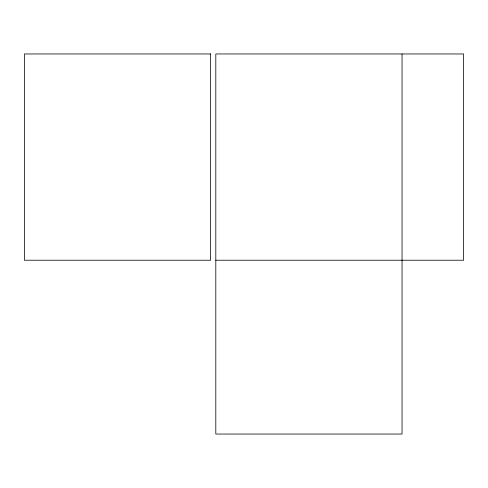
<?xml version="1.0" encoding="UTF-8"?>
<svg xmlns="http://www.w3.org/2000/svg" width="488" height="488" viewBox="0 0 488 488"><rect width="100%" height="100%" fill="white"/><g stroke="black" fill="none" stroke-linecap="round" stroke-linejoin="round"><path stroke-width="0.73" d="M215.806 260.226L463.6 260.226L463.6 53.961L215.806 53.961L215.806 434.039L402.045 434.039L402.045 53.961M210.639 53.961L24.4 53.961L24.4 260.226L210.639 260.226L210.639 53.961"/></g></svg>
